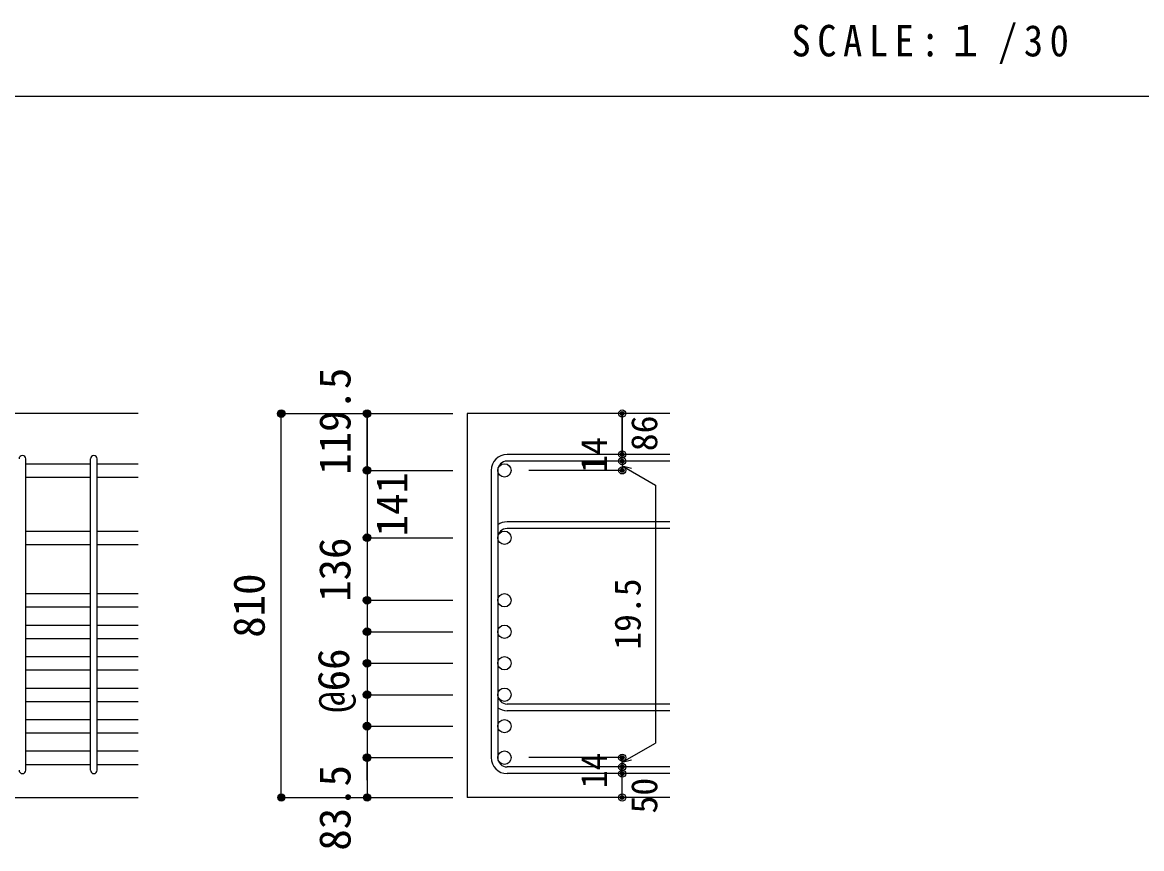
# Model space of a CAD drawing. Units: millimetres at full size, sheet at 1:30; details may follow other scales. Extents: x -5973 to 5954, y -4195 to 4201.
# Drawn here: x 1309 to 3657, y -1800 to -67 of the extents above; entities that cross this region are included whole.
import ezdxf
from ezdxf.enums import TextEntityAlignment as Align

# ---------------------------------------------------------------- set-up
doc = ezdxf.new("R2010")
doc.units = ezdxf.units.MM
doc.header["$LTSCALE"] = 30
doc.header["$PDMODE"] = 32
doc.header["$PDSIZE"] = 15
for name, color, linetype in [('0-1_躯体線', 2, 'Continuous'), ('0-6_スタラップ筋', 7, 'Continuous'), ('0-D_寸法', 4, 'Continuous'), ('6-7_文字', 7, 'Continuous'), ('F-0_枠', 6, 'Continuous')]:
    doc.layers.add(name, color=color, linetype=linetype)
doc.styles.add('ＭＳ ゴシック', font='')
doc.styles.get('ＭＳ ゴシック').set_extended_font_data('MS Gothic')

msp = doc.modelspace()

# ---------------------------------------------------------------- linework, layer by layer
at = {"layer": '0-1_躯体線'}
for p, q in [((1552.44, -887.31), (-47.56, -887.31)), ((2667.44, -887.31), (2242.44, -887.31)), ((2242.44, -887.31), (2242.44, -1692.31)), ((1152.44, -1692.31), (1552.44, -1692.31)), ((2667.44, -1692.31), (2242.44, -1692.31))]:
    msp.add_line(p, q, dxfattribs=at)
at = {"layer": '0-6_スタラップ筋'}
for p, q in [((1316.44, -1635.31), (1316.44, -982.51)), ((1452.44, -1635.31), (1452.44, -982.51)), ((1466.44, -1635.31), (1466.44, -982.51)), ((2667.44, -973.01), (2325.94, -973.01)), ((2292.44, -1006.51), (2292.44, -1608.81)), ((2306.44, -1006.51), (2306.44, -1608.81)), ((2667.44, -987.01), (2325.94, -987.01)), ((2667.44, -1114.31), (2325.94, -1114.31)), ((2667.44, -1128.31), (2325.94, -1128.31)), ((2667.44, -1496.31), (2325.94, -1496.31)), ((2667.44, -1510.31), (2325.94, -1510.31)), ((2667.44, -1628.31), (2325.94, -1628.31)), ((2667.44, -1642.31), (2325.94, -1642.31))]:
    msp.add_line(p, q, dxfattribs=at)
for centre, radius, start, end in [((1309.44, -982.51), 7, 0, 180), ((1459.44, -982.51), 7, 0, 180), ((2325.94, -1006.51), 33.5, 90, 180), ((2325.94, -1006.51), 19.5, 90, 180), ((2325.94, -1147.81), 33.5, 90, 125.59765), ((2325.94, -1147.81), 19.5, 90, 180), ((2325.94, -1476.81), 19.5, 180, 270), ((2325.94, -1476.81), 33.5, 234.40235, 270), ((2325.94, -1608.81), 33.5, 180, 270), ((2325.94, -1608.81), 19.5, 180, 270), ((1309.44, -1635.31), 7, 180, 0), ((1459.44, -1635.31), 7, 180, 0)]:
    msp.add_arc(centre, radius, start, end, dxfattribs=at)
at = {"layer": '0-D_寸法'}
for p, q in [((1852.44, -887.31), (2032.44, -887.31)), ((1852.44, -887.31), (2032.44, -887.31)), ((1852.44, -1692.31), (1852.44, -887.31)), ((2032.44, -887.31), (2212.44, -887.31)), ((2032.44, -887.31), (2212.44, -887.31)), ((2032.44, -1006.51), (2032.44, -887.31)), ((2032.44, -1006.51), (2032.44, -887.31)), ((2032.44, -887.31), (2032.44, -1006.51)), ((2567.44, -987.01), (2567.44, -973.01)), ((2032.44, -1006.51), (2212.44, -1006.51)), ((2032.44, -1006.51), (2212.44, -1006.51)), ((2032.44, -1006.51), (2032.44, -1058.51)), ((2032.44, -1006.51), (2032.44, -1608.81)), ((2567.44, -1006.51), (2371.35, -1006.51)), ((2567.44, -987.01), (2567.44, -1006.51)), ((2567.44, -996.76), (2586.76, -1001.93)), ((2567.44, -996.76), (2637.5, -1037.2)), ((2637.5, -1037.2), (2637.5, -1578.11)), ((2032.44, -1147.81), (2212.44, -1147.81)), ((2032.44, -1147.81), (2212.44, -1147.81)), ((2032.44, -1278.81), (2212.44, -1278.81)), ((2032.44, -1278.81), (2212.44, -1278.81)), ((2032.44, -1344.81), (2212.44, -1344.81)), ((2032.44, -1344.81), (2212.44, -1344.81)), ((2032.44, -1410.81), (2212.44, -1410.81)), ((2032.44, -1410.81), (2212.44, -1410.81)), ((2032.44, -1476.81), (2212.44, -1476.81)), ((2032.44, -1476.81), (2212.44, -1476.81)), ((2032.44, -1542.81), (2212.44, -1542.81)), ((2567.44, -1618.56), (2637.5, -1578.11)), ((2032.44, -1608.81), (2212.44, -1608.81)), ((2567.44, -1608.81), (2371.35, -1608.81)), ((2567.44, -1628.31), (2567.44, -1608.81)), ((2567.44, -1618.56), (2586.76, -1613.38)), ((2567.44, -1642.31), (2567.44, -1628.31)), ((2567.44, -1692.31), (2567.44, -1642.31)), ((1852.44, -1692.31), (2032.44, -1692.31)), ((2032.44, -1692.31), (2212.44, -1692.31))]:
    msp.add_line(p, q, dxfattribs=at)
at = {"layer": '0-D_寸法', "color": 7}
for p, q in [((1316.44, -992.51), (1452.44, -992.51)), ((1466.44, -992.51), (1552.44, -992.51)), ((1316.44, -1020.51), (1452.44, -1020.51)), ((1466.44, -1020.51), (1552.44, -1020.51)), ((1316.44, -1133.81), (1452.44, -1133.81)), ((1466.44, -1133.81), (1552.44, -1133.81)), ((1316.44, -1161.81), (1452.44, -1161.81)), ((1466.44, -1161.81), (1552.44, -1161.81)), ((1316.44, -1264.81), (1452.44, -1264.81)), ((1466.44, -1264.81), (1552.44, -1264.81)), ((1316.44, -1292.81), (1452.44, -1292.81)), ((1466.44, -1292.81), (1552.44, -1292.81)), ((1316.44, -1330.81), (1452.44, -1330.81)), ((1466.44, -1330.81), (1552.44, -1330.81)), ((1316.44, -1358.81), (1452.44, -1358.81)), ((1466.44, -1358.81), (1552.44, -1358.81)), ((1316.44, -1396.81), (1452.44, -1396.81)), ((1466.44, -1396.81), (1552.44, -1396.81)), ((1316.44, -1424.81), (1452.44, -1424.81)), ((1466.44, -1424.81), (1552.44, -1424.81)), ((1316.44, -1462.81), (1452.44, -1462.81)), ((1466.44, -1462.81), (1552.44, -1462.81)), ((1316.44, -1490.81), (1452.44, -1490.81)), ((1466.44, -1490.81), (1552.44, -1490.81)), ((1316.44, -1528.81), (1452.44, -1528.81)), ((1466.44, -1528.81), (1552.44, -1528.81)), ((1316.44, -1556.81), (1452.44, -1556.81)), ((1466.44, -1556.81), (1552.44, -1556.81)), ((1316.44, -1594.81), (1452.44, -1594.81)), ((1466.44, -1594.81), (1552.44, -1594.81)), ((1316.44, -1622.81), (1452.44, -1622.81)), ((1466.44, -1622.81), (1552.44, -1622.81))]:
    msp.add_line(p, q, dxfattribs=at)
at = {"layer": '0-D_寸法'}
for points in [[(2567.44, -887.31), (2567.44, -973.01), (2567.44, -887.31)], [(2032.44, -1656.27), (2032.44, -1608.81), (2032.44, -1692.31)]]:
    msp.add_lwpolyline(points, dxfattribs=at)
for centre, radius in [((1852.44, -887.31), 8), ((1852.44, -887.31), 7.2), ((1852.44, -887.31), 6.4), ((1852.44, -887.31), 5.6), ((1852.44, -887.31), 4.8), ((1852.44, -887.31), 4), ((1852.44, -887.31), 3.2), ((1852.44, -887.31), 2.4), ((1852.44, -887.31), 1.6), ((1852.44, -887.31), 0.8), ((2032.44, -887.31), 8), ((2032.44, -887.31), 7.2), ((2032.44, -887.31), 6.4), ((2032.44, -887.31), 5.6), ((2032.44, -887.31), 4.8), ((2032.44, -887.31), 4), ((2032.44, -887.31), 3.2), ((2032.44, -887.31), 2.4), ((2032.44, -887.31), 1.6), ((2032.44, -887.31), 0.8), ((2567.44, -887.31), 4), ((2567.44, -887.31), 3.6), ((2567.44, -887.31), 3.2), ((2567.44, -887.31), 2.8), ((2567.44, -887.31), 2.4), ((2567.44, -887.31), 2), ((2567.44, -887.31), 1.6), ((2567.44, -887.31), 1.2), ((2567.44, -887.31), 0.8), ((2567.44, -887.31), 0.4), ((2567.44, -973.01), 4), ((2567.44, -987.01), 4), ((2567.44, -973.01), 3.6), ((2567.44, -987.01), 3.6), ((2567.44, -973.01), 3.2), ((2567.44, -987.01), 3.2), ((2567.44, -973.01), 2.8), ((2567.44, -987.01), 2.8), ((2567.44, -973.01), 2.4), ((2567.44, -987.01), 2.4), ((2567.44, -973.01), 2), ((2567.44, -987.01), 2), ((2567.44, -973.01), 1.6), ((2567.44, -987.01), 1.6), ((2567.44, -973.01), 1.2), ((2567.44, -987.01), 1.2), ((2567.44, -973.01), 0.8), ((2567.44, -973.01), 0.4), ((2032.44, -1006.51), 8), ((2032.44, -1006.51), 7.2), ((2032.44, -1006.51), 6.4), ((2032.44, -1006.51), 5.6), ((2032.44, -1006.51), 4.8), ((2032.44, -1006.51), 4), ((2032.44, -1006.51), 3.2), ((2032.44, -1006.51), 2.4), ((2032.44, -1006.51), 1.6), ((2032.44, -1006.51), 0.8), ((2567.44, -1006.51), 4), ((2567.44, -1006.51), 3.6), ((2567.44, -1006.51), 3.2), ((2567.44, -1006.51), 2.8), ((2567.44, -1006.51), 2.4), ((2567.44, -1006.51), 2), ((2567.44, -1006.51), 1.6), ((2567.44, -1006.51), 1.2), ((2567.44, -987.01), 0.8), ((2567.44, -1006.51), 0.8), ((2567.44, -987.01), 0.4), ((2567.44, -1006.51), 0.4), ((2032.44, -1147.81), 8), ((2032.44, -1147.81), 7.2), ((2032.44, -1147.81), 6.4), ((2032.44, -1147.81), 5.6), ((2032.44, -1147.81), 4.8), ((2032.44, -1147.81), 4), ((2032.44, -1147.81), 3.2), ((2032.44, -1147.81), 2.4), ((2032.44, -1147.81), 1.6), ((2032.44, -1147.81), 0.8), ((2032.44, -1278.81), 8), ((2032.44, -1278.81), 7.2), ((2032.44, -1278.81), 6.4), ((2032.44, -1278.81), 5.6), ((2032.44, -1278.81), 4.8), ((2032.44, -1278.81), 4), ((2032.44, -1278.81), 3.2), ((2032.44, -1278.81), 2.4), ((2032.44, -1278.81), 1.6), ((2032.44, -1278.81), 0.8), ((2032.44, -1344.81), 8), ((2032.44, -1344.81), 7.2), ((2032.44, -1344.81), 6.4), ((2032.44, -1344.81), 5.6), ((2032.44, -1344.81), 4.8), ((2032.44, -1344.81), 4), ((2032.44, -1344.81), 3.2), ((2032.44, -1344.81), 2.4), ((2032.44, -1344.81), 1.6), ((2032.44, -1344.81), 0.8), ((2032.44, -1410.81), 8), ((2032.44, -1410.81), 7.2), ((2032.44, -1410.81), 6.4), ((2032.44, -1410.81), 5.6), ((2032.44, -1410.81), 4.8), ((2032.44, -1410.81), 4), ((2032.44, -1410.81), 3.2), ((2032.44, -1410.81), 2.4), ((2032.44, -1410.81), 1.6), ((2032.44, -1410.81), 0.8), ((2032.44, -1476.81), 8), ((2032.44, -1476.81), 7.2), ((2032.44, -1476.81), 6.4), ((2032.44, -1476.81), 5.6), ((2032.44, -1476.81), 4.8), ((2032.44, -1476.81), 4), ((2032.44, -1476.81), 3.2), ((2032.44, -1476.81), 2.4), ((2032.44, -1476.81), 1.6), ((2032.44, -1476.81), 0.8), ((2032.44, -1542.81), 8), ((2032.44, -1542.81), 7.2), ((2032.44, -1542.81), 6.4), ((2032.44, -1542.81), 5.6), ((2032.44, -1542.81), 4.8), ((2032.44, -1542.81), 4), ((2032.44, -1542.81), 3.2), ((2032.44, -1542.81), 2.4), ((2032.44, -1542.81), 1.6), ((2032.44, -1542.81), 0.8), ((2032.44, -1608.81), 8), ((2032.44, -1608.81), 7.2), ((2032.44, -1608.81), 6.4), ((2032.44, -1608.81), 5.6), ((2032.44, -1608.81), 4.8), ((2032.44, -1608.81), 4), ((2032.44, -1608.81), 3.2), ((2032.44, -1608.81), 2.4), ((2032.44, -1608.81), 1.6), ((2032.44, -1608.81), 0.8), ((2567.44, -1608.81), 4), ((2567.44, -1608.81), 3.6), ((2567.44, -1608.81), 3.2), ((2567.44, -1608.81), 2.8), ((2567.44, -1608.81), 2.4), ((2567.44, -1608.81), 2), ((2567.44, -1608.81), 1.6), ((2567.44, -1608.81), 1.2), ((2567.44, -1608.81), 0.8), ((2567.44, -1608.81), 0.4), ((2567.44, -1628.31), 4), ((2567.44, -1642.31), 4), ((2567.44, -1628.31), 3.6), ((2567.44, -1642.31), 3.6), ((2567.44, -1628.31), 3.2), ((2567.44, -1642.31), 3.2), ((2567.44, -1628.31), 2.8), ((2567.44, -1642.31), 2.8), ((2567.44, -1628.31), 2.4), ((2567.44, -1642.31), 2.4), ((2567.44, -1628.31), 2), ((2567.44, -1642.31), 2), ((2567.44, -1628.31), 1.6), ((2567.44, -1642.31), 1.6), ((2567.44, -1628.31), 1.2), ((2567.44, -1642.31), 1.2), ((2567.44, -1628.31), 0.8), ((2567.44, -1642.31), 0.8), ((2567.44, -1628.31), 0.4), ((2567.44, -1642.31), 0.4), ((1852.44, -1692.31), 7.2), ((1852.44, -1692.31), 6.4), ((1852.44, -1692.31), 5.6), ((1852.44, -1692.31), 4.8), ((1852.44, -1692.31), 4), ((1852.44, -1692.31), 3.2), ((1852.44, -1692.31), 2.4), ((2032.44, -1692.31), 7.2), ((2032.44, -1692.31), 6.4), ((2032.44, -1692.31), 5.6), ((2032.44, -1692.31), 4.8), ((2032.44, -1692.31), 4), ((2032.44, -1692.31), 3.2), ((2032.44, -1692.31), 2.4), ((2567.44, -1692.31), 4), ((2567.44, -1692.31), 3.6), ((2567.44, -1692.31), 3.2), ((2567.44, -1692.31), 2.8), ((2567.44, -1692.31), 2.4), ((1852.44, -1692.31), 1.6), ((1852.44, -1692.31), 0.8), ((2032.44, -1692.31), 1.6), ((2032.44, -1692.31), 0.8), ((2567.44, -1692.31), 2), ((2567.44, -1692.31), 1.6), ((2567.44, -1692.31), 1.2), ((2567.44, -1692.31), 0.8), ((2567.44, -1692.31), 0.4)]:
    msp.add_circle(centre, radius, dxfattribs=at)
at = {"layer": '0-D_寸法', "color": 3}
for centre in [(2320.44, -1006.51), (2320.44, -1147.81), (2320.44, -1278.81), (2320.44, -1344.81), (2320.44, -1410.81), (2320.44, -1476.81), (2320.44, -1542.81), (2320.44, -1608.81)]:
    msp.add_circle(centre, 14, dxfattribs=at)
at = {"layer": '0-D_寸法', "color": 7}
for p in [(1852.44, -887.31), (2032.44, -887.31), (2567.44, -887.31), (2567.44, -973.01), (2567.44, -987.01), (2032.44, -1006.51), (2567.44, -1006.51), (2032.44, -1147.81), (2032.44, -1278.81), (2032.44, -1344.81), (2032.44, -1410.81), (2032.44, -1476.81), (2032.44, -1542.81), (2032.44, -1608.81), (2567.44, -1608.81), (2567.44, -1608.81), (2567.44, -1628.31), (2567.44, -1642.31), (1852.44, -1692.31), (2032.44, -1692.31), (2567.44, -1692.31)]:
    msp.add_point(p, dxfattribs=at)
at = {"layer": 'F-0_枠', "color": 2}
msp.add_line((-5972.88, -222.05), (3723.6, -222.05), dxfattribs=at)

# ---------------------------------------------------------------- texts
at = {"layer": '0-D_寸法', "style": 'ＭＳ ゴシック'}
for s, height, p in [('119.5', 65.98, (2017.44, -1015.66)), ('86', 54.99, (2657.44, -966.31)), ('14', 54.99, (2552.21, -1011.67)), ('141', 65.98, (2136.86, -1144.82)), ('136', 65.98, (2017.29, -1282.1)), ('810', 65.98, (1837.44, -1357.31)), ('19.5', 54.99, (2622.5, -1382.66)), ('@66', 65.98, (2014.47, -1514.64)), ('14', 54.99, (2552.18, -1672.98)), ('83.5', 65.98, (2017.44, -1803.81)), ('50', 54.99, (2657.44, -1725.81))]:
    msp.add_text(s, height=height, rotation=90, dxfattribs=at).set_placement(p, align=Align.BOTTOM_LEFT)
at = {"layer": '6-7_文字', "color": 2, "insert": (2922.26, -154.55), "char_height": 65.98, "attachment_point": 7, "style": 'ＭＳ ゴシック'}
msp.add_mtext('\\T1.34;\\W0.9;SCALE:１/30', dxfattribs=at)

doc.saveas('drawing.dxf')
